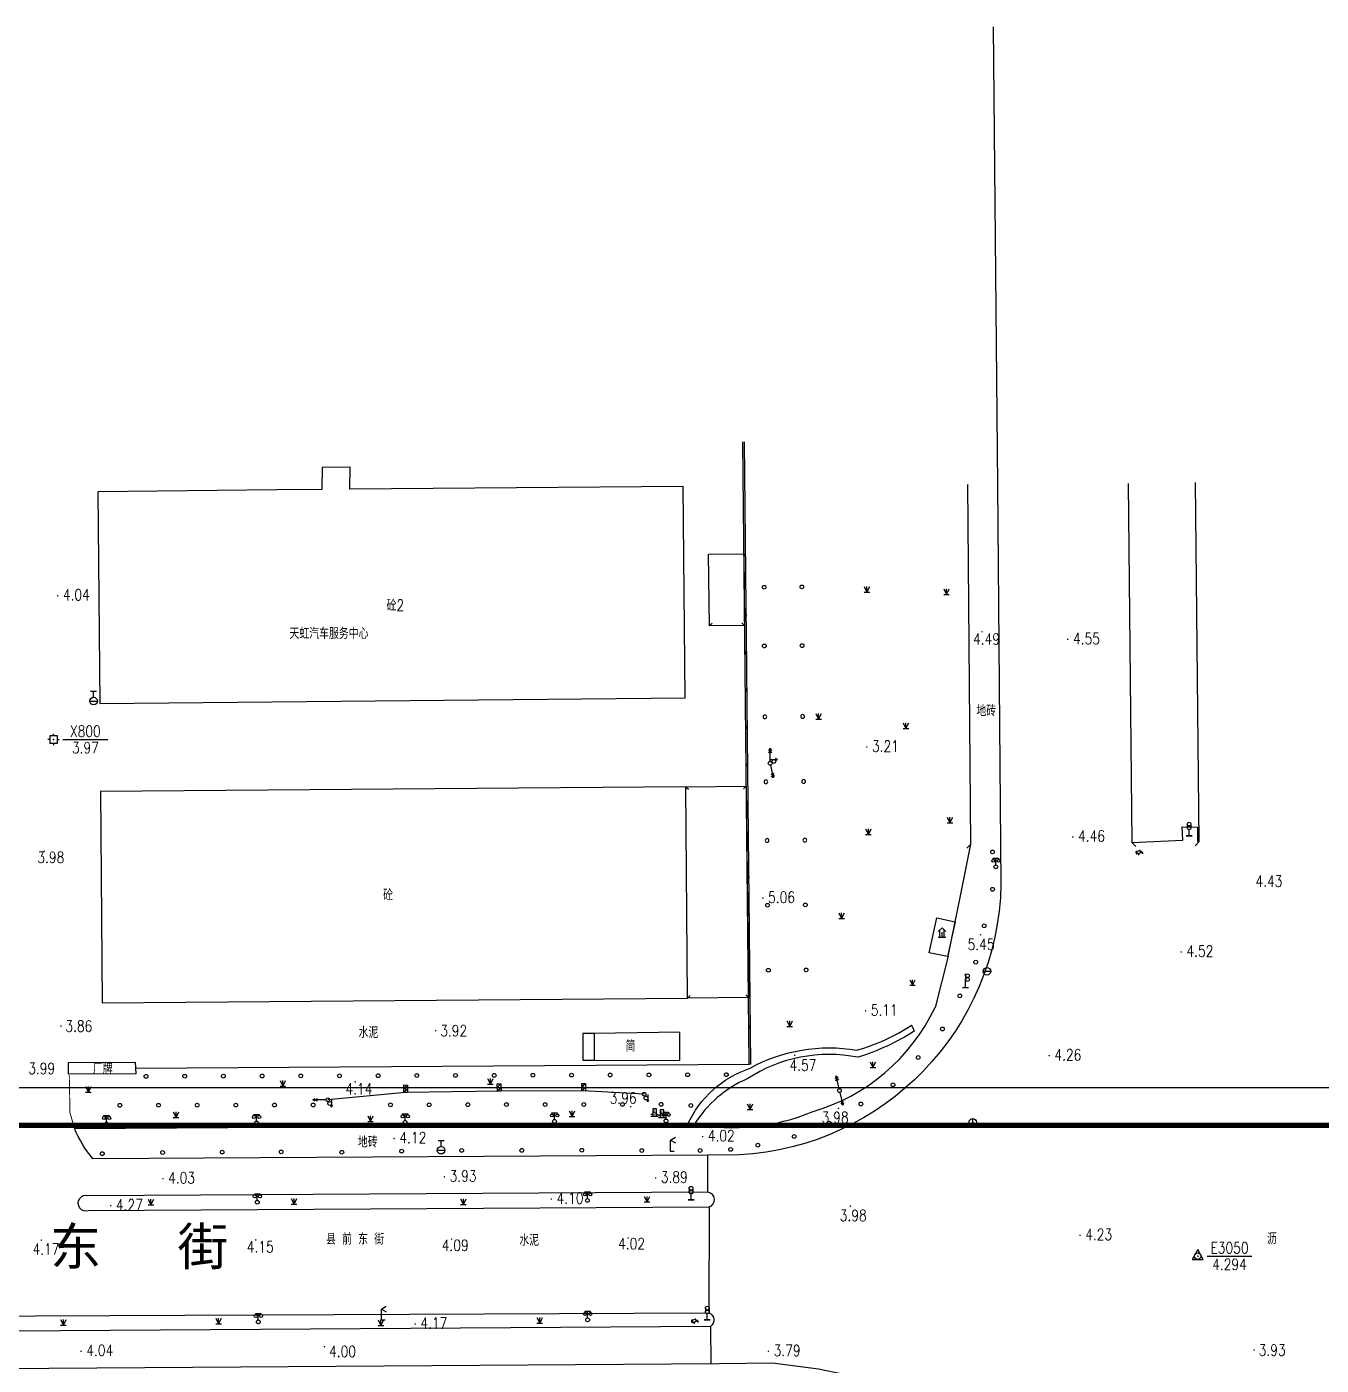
# Model space of a CAD drawing. Header units: millimetres. Extents: x 493081 to 494254, y 3431492 to 3432651.
# Drawn here: x 493302.3 to 493475.3, y 3432321.1 to 3432500 of the extents above; entities that cross this region are included whole.
import ezdxf
from ezdxf.enums import TextEntityAlignment as Align

# ---------------------------------------------------------------- set-up
doc = ezdxf.new("R2010")
doc.units = ezdxf.units.MM
doc.header["$LTSCALE"] = 300
for name, color, linetype in [('WALL', 6, 'Continuous'), ('图框', 137, 'Continuous'), ('地形', 8, 'Continuous')]:
    doc.layers.add(name, color=color, linetype=linetype)
doc.styles.add('HZ', font='rs.shx', dxfattribs={"width": 0.8, "bigfont": 'hztxt.shx'})
doc.styles.get("Standard").update_dxf_attribs({"font": 'txt', "bigfont": 'gbcbig.shx'})

# ---------------------------------------------------------------- blocks, each defined once
blk = doc.blocks.new('GC200')
at = {"linetype": 'Continuous', "const_width": 0.2, "flags": 128}
blk.add_lwpolyline([(-0.1, 0, 1), (0.1, 0, 1)], format="xyb", close=True, dxfattribs=at)
blk = doc.blocks.new('gcbj0612')
for p, q in [((-0.75, 0.26), (0.16, 0.53)), ((-0.57, -0.34), (0.34, -0.07))]:
    blk.add_line(p, q)
at = {"flags": 128}
for points in [[(-0.73, 0.26), (-0.77, 0.25), (-0.79, 0.23), (-0.81, 0.19), (-0.83, 0.15), (-0.84, 0.1), (-0.84, 0.05), (-0.84, -0.01), (-0.83, -0.07), (-0.81, -0.12), (-0.79, -0.18), (-0.77, -0.23), (-0.74, -0.27), (-0.7, -0.3), (-0.67, -0.33), (-0.63, -0.34), (-0.6, -0.34), (-0.57, -0.34), (-0.54, -0.32), (-0.51, -0.29), (-0.49, -0.25), (-0.48, -0.2), (-0.47, -0.15), (-0.47, -0.1), (-0.48, -0.04), (-0.49, 0.02), (-0.51, 0.07), (-0.54, 0.13), (-0.56, 0.17), (-0.6, 0.21), (-0.63, 0.24), (-0.67, 0.26), (-0.7, 0.27)], [(-0.71, 0.18), (-0.72, 0.17), (-0.75, 0.12), (-0.75, 0.04), (-0.74, -0.06), (-0.7, -0.15), (-0.66, -0.22), (-0.62, -0.25), (-0.6, -0.26), (-0.59, -0.24), (-0.57, -0.2), (-0.56, -0.12), (-0.58, -0.02), (-0.61, 0.08), (-0.66, 0.14), (-0.7, 0.17)]]:
    blk.add_lwpolyline(points, close=True, dxfattribs=at)
blk.add_lwpolyline([(0.3, -0.08), (0.33, -0.07), (0.36, -0.05), (0.38, -0.02), (0.4, 0.02), (0.41, 0.07), (0.42, 0.12), (0.41, 0.18), (0.41, 0.23), (0.39, 0.29), (0.37, 0.35), (0.35, 0.4), (0.32, 0.44), (0.28, 0.48), (0.25, 0.51), (0.21, 0.52), (0.18, 0.53), (0.15, 0.52)], dxfattribs=at)
at = {"extrusion": (0, 0, -1), "flags": 128}
blk.add_lwpolyline([(-0.4, 0.25), (-0.51, 0.28), (-0.61, 0.29), (-0.69, 0.27), (-0.77, 0.2), (-0.81, 0.09), (-0.82, -0.01), (-0.8, -0.06), (-0.76, -0.08), (-0.7, -0.09), (-0.64, -0.09), (-0.59, -0.07), (-0.57, -0.04), (-0.59, -0.01), (-0.63, 0.02), (-0.69, 0.03), (-0.75, 0.03), (-0.79, 0.02), (-0.84, -0.01), (-0.89, -0.1), (-0.91, -0.19), (-0.9, -0.29), (-0.87, -0.38)], dxfattribs=at)
blk.add_lwpolyline([(-0.09, -0.2), (-0.22, -0.54), (0.05, -0.54)], close=True)
blk = doc.blocks.new('*U3')
at = {"linetype": 'Continuous'}
for points in [[(0, 0), (0.5, 0.5), (-0.5, 0.5)], [(0, 0), (-0.5, 0.5), (-0.5, -0.5)], [(0, 0), (-0.5, -0.5), (0.5, -0.5)], [(0, 0), (0.5, -0.5), (0.5, 0.5)]]:
    blk.add_solid(points, dxfattribs=at)
blk = doc.blocks.new('gc002')
blk.add_lwpolyline([(-0.5, -0.5), (0.5, -0.5), (0.5, 0.5), (-0.5, 0.5), (-0.5, -0.5)])
at = {"linetype": 'Continuous'}
blk.add_blockref('*U3', (0, 0), dxfattribs=at)
blk = doc.blocks.new('gc259')
at = {"linetype": 'Continuous', "flags": 128}
for points in [[(-1, 0), (-1.5, 0)], [(-1, -1), (1, -1), (1, 1), (-1, 1), (-1, -1)], [(0, 1), (0, 1.5)], [(1, 0), (1.5, 0)], [(0, -1), (0, -1.5)]]:
    blk.add_lwpolyline(points, dxfattribs=at)
at = {"linetype": 'Continuous'}
blk.add_point((0, 0), dxfattribs=at)
blk.add_point((0, 0), dxfattribs=at)
blk = doc.blocks.new('A$C28A84825')
at = {"linetype": 'Continuous', "const_width": 0.2, "flags": 128}
blk.add_lwpolyline([(0.33, 1.43), (0.13, 0.73), (0.53, 0.73), (0.33, 0.03)], dxfattribs=at)
blk = doc.blocks.new('gc314')
for p, q in [((-0.5, 0.5), (-1, 0.5)), ((-1, 0), (1, 0)), ((0.5, 0), (0.5, 0.5)), ((0.5, 0.5), (1, 0.5))]:
    blk.add_line(p, q)
blk.add_lwpolyline([(-0.5, 0), (0.5, 0), (0.5, 2), (-0.5, 2)], close=True)
blk.add_blockref('A$C28A84825', (-0.33, 0.27))
blk = doc.blocks.new('gc234')
at = {"linetype": 'Continuous'}
for p, q in [((-0.5, 0), (-0.5, 2)), ((-0.5, 2), (0.5, 2)), ((0.5, 0), (-0.5, 0)), ((0.35, 1.75), (-0.35, 1.25)), ((-0.35, 1.25), (0.35, 0.75)), ((0.35, 0.75), (-0.35, 0.25)), ((0.5, 2), (0.5, 0))]:
    blk.add_line(p, q, dxfattribs=at)
blk = doc.blocks.new('gc013a')
at = {"linetype": 'Continuous'}
blk.add_line((0.5, 0), (4, 0), dxfattribs=at)
at = {"linetype": 'Continuous', "flags": 128}
for points in [[(2.77, 0.35), (3.38, 0), (2.77, -0.35)], [(3.39, 0.35), (4, 0), (3.39, -0.35)]]:
    blk.add_lwpolyline(points, dxfattribs=at)
blk = doc.blocks.new('gc170')
at = {"linetype": 'Continuous'}
blk.add_circle((0, 0), 0.5, dxfattribs=at)
blk = doc.blocks.new('gc232')
for p, q in [((0.5, 1), (0.5, -1)), ((0.5, -1), (0.19, -0.46)), ((0.5, -1), (0.81, -0.46))]:
    blk.add_line(p, q)
blk.add_circle((0, 0), 0.5)
blk = doc.blocks.new('gc048')
for q in [(-0.87, -0.5), (0, 1), (0.87, -0.5)]:
    blk.add_line((0, 0), q)
blk.add_circle((0, 0), 1)
blk = doc.blocks.new('gc133')
for p, q in [((-1, 0), (1, 0)), ((-0.8, 2.6), (0.8, 2.6)), ((0, 1), (0, 2.6))]:
    blk.add_line(p, q)
blk.add_circle((0, 0), 1)
blk = doc.blocks.new('gc122')
blk.add_circle((0, 0), 0.5)
blk = doc.blocks.new('gc124')
for p, q in [((-0.75, 1.5), (0, 0)), ((-0.75, 0), (0.75, 0)), ((0, 0), (0, 1.5)), ((0, 0), (0.75, 1.5))]:
    blk.add_line(p, q)
blk = doc.blocks.new('gcx1')
blk.add_circle((0, 0), 0.5)
blk = doc.blocks.new('gc097')
for p, q in [((-0.7, 2), (-0.7, 2.3)), ((-0.7, 2.3), (0.7, 2.3)), ((0, 0.5), (0, 2.3)), ((0.7, 2.3), (0.7, 2))]:
    blk.add_line(p, q)
for centre, radius in [((-0.7, 1.6), 0.4), ((0, 0), 0.5), ((0.73, 1.6), 0.4)]:
    blk.add_circle(centre, radius)
blk = doc.blocks.new('gc042')
blk.add_line((-1, 0), (1, 0))
blk.add_circle((0, 0), 1)
blk = doc.blocks.new('gc101')
for p, q in [((0, 2.5), (-1, 1.5)), ((-1, 0), (1, 0)), ((-0.6, 0), (-0.6, 1.9)), ((0, 2.5), (1, 1.5)), ((0, 0), (0, 1.4)), ((0.6, 0), (0.6, 1.9))]:
    blk.add_line(p, q)
blk = doc.blocks.new('gc052')
for p, q in [((0, 3), (1.3, 3.75)), ((0, 3), (1.3, 2.25)), ((0, 0), (0, 3)), ((1, 0), (0, 0))]:
    blk.add_line(p, q)
blk = doc.blocks.new('gc299')
for points in [[(0, 3.1), (0, 3.6)], [(-0.8, 0), (0, 0), (0.8, 0)], [(0, 3.1), (0, 2.1)], [(0, 1.6), (0, 2.1)], [(0, 0), (0, 1.6)]]:
    blk.add_lwpolyline(points)
for centre in [(0.5, 3.1), (0.5, 2.1)]:
    blk.add_circle(centre, 0.5)
blk = doc.blocks.new('gc298')
for points in [[(-0.8, 0), (0.8, 0), (-0.8, 0)], [(-0.5, 3.1), (-0.5, 2.1)], [(0, 0), (0, 1.6)], [(0.5, 3.1), (0.5, 2.1)]]:
    blk.add_lwpolyline(points)
for centre in [(0, 3.1), (0, 2.1)]:
    blk.add_circle(centre, 0.5)
blk = doc.blocks.new('gc168')
blk.add_lwpolyline([(-1.5, -0.86), (1.5, -0.86), (0, 1.73)], close=True)
blk.add_circle((0, 0), 0.861)
blk.add_point((0, 0))
blk = doc.blocks.new('sadf f')
at = {"layer": '图框'}
blk.add_lwpolyline([(650751, 339863), (734851, 339863), (734851, 399263), (650751, 399263)], close=True, dxfattribs=at)
at = {"layer": '图框', "const_width": 140}
blk.add_lwpolyline([(653251, 398263), (733851, 398263), (733851, 340863), (653251, 340863)], close=True, dxfattribs=at)

msp = doc.modelspace()

# ---------------------------------------------------------------- linework, layer by layer
at = {"layer": '地形', "color": 8}
for p, q in [((493428.478, 3432390.749), (493428.054, 3432438.807)), ((493393.55, 3432419.92), (493393.899, 3432420.278)), ((493398.227, 3432419.968), (493397.87, 3432420.318)), ((493307.111, 3432404.73), (493313.111, 3432404.73)), ((493390.372, 3432398.417), (493390.729, 3432398.067)), ((493398.446, 3432398.499), (493398.096, 3432398.142)), ((493428.478, 3432390.749), (493427.917, 3432390.178)), ((493398.734, 3432370.244), (493398.377, 3432370.593)), ((493390.602, 3432370.157), (493390.952, 3432370.514)), ((493399.075, 3432361.321), (493398.825, 3432361.318)), ((493460.049, 3432335.662, 4.294), (493466.049, 3432335.662, 4.294))]:
    msp.add_line(p, q, dxfattribs=at)
at = {"layer": '地形', "color": 8, "flags": 128}
for points in [[(493431.47, 3432500.003), (493432.022, 3432438.742), (493432.498, 3432385.366, -0.3928889), (493397.548, 3432349.209), (493393.298, 3432349.174), (493311.104, 3432348.669, -0.0689427), (493308.649, 3432352.717)], [(493391.527, 3432353.282, 0.1448211), (493407.256, 3432354.952, 0.2155213), (493423.685, 3432368.917), (493423.685, 3432368.917)], [(493390.617, 3432353.274, -0.2075798), (493398.973, 3432360.785, -0.1716799), (493413.207, 3432363.187, 0.0756552), (493420.556, 3432366.531)], [(493420.932, 3432365.762, -0.0679677), (493413.373, 3432362.244, 0.1957369), (493398.577, 3432359.361, 0.1550668), (493391.527, 3432353.282)], [(493393.334, 3432344.203), (493310.449, 3432343.717, 1.3694888), (493310.471, 3432341.76), (493393.475, 3432342.248, 0.8142793), (493393.334, 3432344.203)]]:
    msp.add_lwpolyline(points, format="xyb", dxfattribs=at)
for points in [[(493398.825, 3432361.318), (493397.976, 3432444.536)], [(493399.075, 3432361.321), (493398.226, 3432444.539)], [(493449.523, 3432438.94), (493449.975, 3432390.963)], [(493459.009, 3432391.093), (493458.505, 3432439.099)], [(493449.975, 3432390.963), (493456.816, 3432391.275), (493456.736, 3432393.056), (493458.791, 3432393.016), (493458.781, 3432391.116), (493459.009, 3432391.093)], [(493425.455, 3432375.761), (493427.099, 3432383.844), (493428.478, 3432390.749)], [(493449.975, 3432390.963), (493450.546, 3432390.402)], [(493459.009, 3432391.093), (493458.45, 3432390.522)], [(493425.455, 3432375.761), (493423.685, 3432368.917)], [(493378.11, 3432365.41), (493376.61, 3432365.409), (493376.603, 3432361.852), (493378.103, 3432361.852)], [(493420.932, 3432365.762), (493420.556, 3432366.531)], [(493316.869, 3432360.786), (493398.825, 3432361.318)], [(493384.81, 3432357.3), (493376.7, 3432357.74), (493365.45, 3432357.7), (493352.92, 3432357.54), (493342.518, 3432356.569)], [(493308.649, 3432352.717), (493390.617, 3432353.274)], [(493393.334, 3432344.203), (493393.293, 3432349.174)], [(493393.475, 3432342.248), (493393.454, 3432328.087)], [(493393.454, 3432328.087), (493393.454, 3432328.086)], [(493393.666, 3432326.273), (493393.7, 3432321.245)], [(493433.786, 3432250.009), (493433.305, 3432294.073), (493432.87, 3432298.304), (493431.699, 3432301.781), (493430.434, 3432304.034), (493428.591, 3432306.678), (493426.289, 3432308.975), (493421.055, 3432314.034), (493415.893, 3432317.724), (493411.545, 3432319.835), (493408.115, 3432320.56), (493401.97, 3432321.371), (493394.826, 3432321.253), (493292.409, 3432320.573)]]:
    msp.add_lwpolyline(points, dxfattribs=at)
for points in [[(493390.02, 3432438.547), (493345.468, 3432438.174), (493345.487, 3432441.116), (493341.753, 3432441.093), (493341.708, 3432438.135), (493335.716, 3432438.097), (493311.757, 3432437.831), (493312.037, 3432409.554), (493390.275, 3432410.291)], [(493393.4, 3432429.51), (493398.129, 3432429.558), (493398.227, 3432419.968), (493393.55, 3432419.92)], [(493390.602, 3432370.157), (493390.372, 3432398.417), (493312.11, 3432397.78), (493312.34, 3432369.52)], [(493390.372, 3432398.417), (493398.446, 3432398.499), (493398.734, 3432370.244), (493390.602, 3432370.157)], [(493425.335, 3432375.708), (493422.889, 3432376.228), (493423.914, 3432380.878), (493426.355, 3432380.339)], [(493389.59, 3432365.6), (493378.11, 3432365.41), (493378.103, 3432361.852), (493389.583, 3432361.829)], [(493316.781, 3432361.607), (493316.872, 3432360.035), (493307.86, 3432359.971), (493307.838, 3432361.546)]]:
    msp.add_lwpolyline(points, close=True, dxfattribs=at)
at = {"layer": '地形', "color": 8, "const_width": 0.125, "flags": 128}
msp.add_lwpolyline([(493307.955, 3432359.88), (493308.047, 3432354.857), (493308.649, 3432352.717)], dxfattribs=at)
at = {"layer": '地形', "color": 8, "flags": 128}
msp.add_lwpolyline([(493393.666, 3432326.273), (493293.35, 3432325.598, -1.1777678), (493293.323, 3432327.628), (493293.323, 3432327.628), (493393.454, 3432328.086), (493393.454, 3432328.086, -0.6300619)], format="xyb", close=True, dxfattribs=at)

# ---------------------------------------------------------------- block references
at = {"layer": 'WALL', "xscale": 0.004999999888241291, "yscale": 0.004999999888241291, "zscale": 0.005}
msp.add_blockref('sadf f', (489914.428, 3430361.845), dxfattribs=at)
at = {"layer": '地形', "color": 8}
for name, p, xscale, yscale, zscale, rotation in [('gc122', (493400.84, 3432425.081), 0.4999938077953382, 0.4999938076362014, 0.9999876155709955, 0.2228389902394068), ('gc122', (493405.887, 3432425.126), 0.4999938110094129, 0.4999938108958304, 0.9999876220722183, 0.2228393623403584), ('gc124', (493414.586, 3432424.441), 0.4999938203389016, 0.4999938202090561, 0.999987640697589, 359.9990301011505), ('gc124', (493425.217, 3432424.094), 0.4999938287789178, 0.4999938285909593, 0.9999876575645993, 359.9990307415051), ('GC200', (493306.407, 3432423.956, 4.04), 0.4999968073923847, 0.4999968074262142, 0.499996807477768, 359.9994342112641), ('GC200', (493429.963, 3432419.132, 4.486), 0.4999961375681855, 0.4999961373396218, 0.4999961376041017, 359.9991583861268), ('gc122', (493400.865, 3432417.231), 0.4999938487876808, 0.4999938486143947, 0.9999876976070557, 359.7733970382927), ('gc122', (493405.912, 3432417.276), 0.4999938525582576, 0.499993852339685, 0.9999877051398577, 359.773397413535), ('GC200', (493441.432, 3432418.098, 4.549), 0.4999957461368392, 0.4999957461841404, 0.4999957461669321, 359.9990473405883), ('gc133', (493311.209, 3432409.868), 0.499996953203214, 0.4999969531781971, 0.499996953264538, 359.9994268475866), ('gc124', (493408.115, 3432407.456), 0.4999939112029007, 0.4999939110130072, 0.9999878223880956, 359.9990177214582), ('gc122', (493400.942, 3432407.762), -0.4999939026508773, 0.499993902631104, 0.9999878053093096, 181.561274231119), ('gc122', (493405.988, 3432407.807), -0.4999939070909556, 0.4999939072877169, 0.9999878142117666, 181.561274537539), ('gc124', (493419.786, 3432406.185), 0.4999939296547692, 0.4999939296394587, 0.9999878592934349, 359.9990174546869), ('gc013a', (493401.643, 3432401.546), 0.4999969129289648, 0.4999969131313264, 0.4999969131653497, 90.30906643210606), ('GC200', (493414.559, 3432403.721, 3.206), 0.4999967361041133, 0.4999967361800373, 0.4999967361883204, 359.9992708191853), ('gc170', (493401.643, 3432401.546), 0.4999969130504052, 0.4999969131313264, 0.4999969131653497, 359.9993172970331), ('gc013a', (493401.643, 3432401.546), 0.4999969131637675, 0.4999969131313264, 0.4999969131653497, 281.9445789725585), ('gc232', (493402.141, 3432401.798), 0.4999969129286508, 0.4999969131313264, 0.4999969131653497, 90.30906642543599), ('gc122', (493401.077, 3432399.066), -0.4999939565595748, 0.4999939566478133, 0.9999879131251899, 181.5612678171289), ('gc122', (493406.124, 3432399.112), -0.4999939616851982, 0.4999939617700875, 0.9999879234162768, 181.5612680680264), ('gc124', (493425.679, 3432393.591), 0.4999940206347795, 0.4999940204434097, 0.9999880412956014, 359.9990079031588), ('gc124', (493414.781, 3432392.015), 0.4999940196455075, 0.4999940195120871, 0.999988039359412, 359.9990061955891), ('gc122', (493401.235, 3432391.219), -0.4999940090648962, 0.4999940092675388, 0.9999880181243216, 181.1118250904878), ('gc122', (493406.282, 3432391.264), -0.499994014862512, 0.4999940148554742, 0.9999880297859112, 181.1118252910803), ('GC200', (493442.103, 3432391.709, 4.458), 0.4999961946227637, 0.4999961946159601, 0.4999961946988708, 359.9990760498002), ('GC200', (493304.617, 3432389.782, 3.982), 0.4999971519828205, 0.4999971520155668, 0.4999971520983528, 359.9994217785045), ('gcbj0612', (493450.96, 3432389.624), 0.4999940778532573, 0.499994077719748, 0.999988155778309, 359.9990056087285), ('GC200', (493400.675, 3432383.52, 5.064), 0.4999972494302982, 0.4999972493387759, 0.4999972494820366, 359.9993385885898), ('gc122', (493401.302, 3432382.571), 0.4999940711605201, 0.49999407120049, 0.9999881423413256, 359.9989980847457), ('gc122', (493406.348, 3432382.616), 0.4999940777961691, 0.499994077719748, 0.9999881556580097, 359.9989982448434), ('gc124', (493411.203, 3432380.815), 0.4999940983436933, 0.4999940982088447, 0.9999881967367206, 359.9989968041245), ('GC200', (493429.786, 3432378.626, 5.45), 0.4999969892537535, 0.4999969890341163, 0.499996989286244, 359.999231172202), ('GC200', (493456.594, 3432376.324, 4.524), 0.4999952839514737, 0.4999952837824821, 0.4999952839530656, 359.9987938732656), ('gc122', (493401.403, 3432373.875), 0.4999941385079116, 0.4999941387213767, 0.9999882770943161, 359.9989907209966), ('gc122', (493406.45, 3432373.92), 0.499994146133107, 0.4999941461719573, 0.9999882922373013, 359.9989907743735), ('gc124', (493420.674, 3432371.869), 0.4999973311000971, 0.4999973312951624, 0.4999973311874912, 359.9992957930655), ('gc124', (493404.267, 3432366.363), 0.499997558104797, 0.4999975580722094, 0.4999975581965589, 359.9993458461096), ('GC200', (493414.405, 3432368.455, 5.108), 0.4999974702718344, 0.4999974705278873, 0.499997470360194, 359.9993222070173), ('GC200', (493404.918, 3432362.502, 4.568), 0.4999976304567496, 0.4999976302497089, 0.4999976305280382, 359.9993475537597), ('GC200', (493438.947, 3432362.454, 4.258), 0.4999972179536813, 0.4999972181394696, 0.4999972180050762, 359.9992140436246), ('gc170', (493318.213, 3432359.693), 0.4999975177335061, 0.4999975175596774, 0.4999975178069822, 0.165589864314161), ('gc170', (493323.385, 3432359.708), 0.4999975319539497, 0.4999975319951773, 0.4999975320224965, 0.1655882587644279), ('gc170', (493328.556, 3432359.723), 0.4999975459402182, 0.4999975459650159, 0.4999975460420168, 0.1655865999310017), ('gc170', (493333.728, 3432359.738), 0.4999975597491733, 0.4999975599348545, 0.4999975598369436, 0.1655848344337175), ('gc170', (493338.899, 3432359.753), 0.4999975732630546, 0.4999975734390318, 0.4999975733733095, 0.165582908950246), ('gc170', (493344.071, 3432359.768), 0.4999975865427611, 0.4999975864775479, 0.4999975866102883, 0.1655809301830959), ('gc170', (493349.242, 3432359.783), 0.4999975994123248, 0.4999975995160639, 0.4999975994982038, 0.1655788448292103), ('gc170', (493354.414, 3432359.799), 0.4999976118690544, 0.4999976120889187, 0.4999976119758484, 0.1655765461668224), ('gc170', (493359.586, 3432359.814), 0.4999976239156417, 0.4999976237304509, 0.4999976239668313, 0.1655741409177099), ('gc170', (493364.757, 3432359.829), 0.4999976353165655, 0.4999976353719831, 0.4999976353745392, 0.1655715224372102), ('gc170', (493369.929, 3432359.844), 0.4999976460149646, 0.4999976460821927, 0.4999976460751121, 0.1655687441054837), ('gc170', (493375.1, 3432359.859), 0.4999976558321799, 0.4999976558610797, 0.4999976559074857, 0.1655656458977117), ('gc170', (493380.272, 3432359.874), 0.4999976645949352, 0.4999976647086442, 0.4999976646590888, 0.165562281232598), ('gc170', (493385.443, 3432359.889), 0.4999976719512955, 0.4999976721592247, 0.4999976720449292, 0.16555854350402), ('gc170', (493390.615, 3432359.904), 0.4999976776075331, 0.4999976777471602, 0.49999767767646, 0.1655543260865723), ('gc170', (493395.786, 3432359.92), 0.499997680919331, 0.4999976810067892, 0.4999976810143019, 0.1655494691095936), ('gc124', (493415.379, 3432360.884), 0.4999976341255404, 0.4999976339749992, 0.4999976341881233, 359.999330584933), ('gc124', (493310.51, 3432357.574), 0.499997520148161, 0.4999975203536451, 0.499997520262712, 359.99940075465), ('gc124', (493336.505, 3432358.382), 0.4999975837116325, 0.4999975836835802, 0.4999975838162111, 359.9993930707262), ('GC200', (493346.179, 3432358.956, 4.135), 0.4999976021637726, 0.4999976023100317, 0.4999976022178672, 359.9993897089987), ('gc234', (493352.92, 3432357.54), 0.5000000000190693, 0.5, 0.5, 359.3425181243813), ('gc124', (493364.249, 3432358.652), 0.4999976500694566, 0.4999976502731442, 0.4999976501704811, 359.999381384725), ('gc234', (493365.45, 3432357.7), 0.4999999999751984, 0.5, 0.5, 3.371735645100307), ('gc234', (493376.7, 3432357.74), 0.5000000000236946, 0.5, 0.5, 358.934244938035), ('gc013a', (493410.901, 3432357.786), 0.4999977089543385, 0.4999977089464664, 0.4999977092049295, 101.9446021628458), ('gc013a', (493342.518, 3432356.569), 0.499997623113589, 0.4999976227991283, 0.4999976231862651, 180.7732944795864), ('gc170', (493342.518, 3432356.569), 0.4999976231185702, 0.4999976227991283, 0.499997623186265, 359.9993892821355), ('gc232', (493342.765, 3432356.068), 0.499999999970077, 0.5, 0.5, 359.6645331821241), ('gc232', (493385.048, 3432356.794), 0.499999999992606, 0.5, 0.5, 358.5913710678982), ('gc170', (493410.901, 3432357.786), 0.4999977091542162, 0.4999977089464664, 0.4999977092049295, 359.9993404568365), ('gc013a', (493410.901, 3432357.786), 0.4999942954109707, 0.4999942951835692, 0.9999885906243364, 282.7983681617828), ('gc170', (493314.722, 3432355.826), 0.4999975526176157, 0.4999975524842739, 0.4999975526888241, 0.09919473207341713), ('gc170', (493319.889, 3432355.835), 0.4999975675535829, 0.4999975673854351, 0.4999975676560484, 0.09919318163568), ('gc124', (493322.227, 3432354.207), 0.4999975936067723, 0.4999975934624672, 0.4999975936875009, 359.9993948316548), ('gc170', (493325.057, 3432355.844), 0.4999975823723291, 0.4999975822865963, 0.499997582472276, 0.09919157786009954), ('gc170', (493330.224, 3432355.853), 0.4999975970156469, 0.4999975971877575, 0.4999975971175468, 0.0991899207582266), ('gc097', (493332.993, 3432353.46), 0.4999976339450514, 0.4999976339749992, 0.4999976340464365, 359.9993908296208), ('gc170', (493335.391, 3432355.862), 0.4999976114827301, 0.4999976116232574, 0.4999976115686525, 0.0991881569690363), ('gc170', (493340.559, 3432355.871), 0.4999976257153713, 0.499997625593096, 0.4999976257982497, 0.09918628650408283), ('gc170', (493350.893, 3432355.89), 0.4999976533617186, 0.4999976535327733, 0.4999976534553671, 0.09918227893102839), ('gc097', (493352.856, 3432353.548), 0.4999976887191427, 0.4999976889230311, 0.4999976887777793, 359.9993835192168), ('gc170', (493356.06, 3432355.899), 0.4999976667172175, 0.4999976665712893, 0.499997666794659, 0.09918014183448168), ('gc170', (493361.228, 3432355.908), 0.4999976796620399, 0.4999976796098053, 0.4999976797308332, 0.09917779137478802), ('gc170', (493366.395, 3432355.917), 0.4999976921395904, 0.4999976921826601, 0.4999976921869377, 0.09917533428554229), ('gc170', (493371.562, 3432355.926), 0.4999977039736345, 0.4999977038241923, 0.499997704063909, 0.09917266387934537), ('gc097', (493372.817, 3432353.675), 0.4999977381965175, 0.4999977382831275, 0.4999977382610634, 359.9993743945307), ('gc124', (493375.16, 3432354.342), 0.4999977342966908, 0.499997734092176, 0.4999977343808268, 359.9993734873872), ('gc170', (493376.729, 3432355.935), 0.4999977151641724, 0.4999977150000632, 0.4999977152321282, 0.09916978015620215), ('gc170', (493381.897, 3432355.944), 0.4999977254193607, 0.4999977252446115, 0.4999977255191012, 0.09916662981282294), ('GC200', (493383.008, 3432355.647, 3.962), 0.4999977319687777, 0.4999977317638695, 0.4999977320248142, 359.99936937858), ('gc170', (493387.064, 3432355.953), 0.4999977346219785, 0.4999977345578372, 0.4999977346911325, 0.09916315951128003), ('gc097', (493387.724, 3432353.743), 0.4999977693966635, 0.4999977694824338, 0.4999977694683745, 359.9993656433508), ('gc170', (493391.051, 3432355.8), 0.4999977423629616, 0.4999977424740791, 0.4999977424254939, 0.09915926261034737), ('gc124', (493398.956, 3432355.266), 0.499997761481252, 0.4999977615661919, 0.4999977615461795, 359.9993571055661), ('GC200', (493410.775, 3432355.409, 3.977), 0.499997760434818, 0.4999977606348693, 0.4999977605251709, 359.9993439253751), ('gc097', (493312.93, 3432353.32), 0.4999975763771132, 0.4999975762329996, 0.4999975764554417, 359.9993969127173), ('gc124', (493348.222, 3432353.669), 0.4999976744580857, 0.4999976744875312, 0.4999976745543692, 359.9993854401989), ('gc048', (493428.73, 3432353.533), 0.4999977272020316, 0.4999977271072567, 0.499997727258803, 359.9993070528145), ('GC200', (493351.386, 3432351.376, 4.115), 0.4999977125261613, 0.4999977126717567, 0.4999977126082517, 359.9993826121075), ('gc133', (493357.649, 3432349.817), 0.4999977509436001, 0.4999977513216436, 0.4999977510158347, 359.9993785567119), ('GC200', (493392.614, 3432351.645, 4.015), 0.4999978107244854, 0.4999978109262884, 0.4999978108068139, 359.9993616946829), ('gcx1', (493312.369, 3432349.36), 0.4999976207898336, 0.4999976209364831, 0.4999976208925085, 359.9993939245489), ('gcx1', (493320.434, 3432349.514), 0.4999976438984822, 0.4999976437538862, 0.4999976440092901, 359.9993916834106), ('gcx1', (493328.403, 3432349.57), 0.4999976675892231, 0.4999976675026119, 0.4999976676641137, 359.9993892821898), ('gcx1', (493336.288, 3432349.593), 0.4999976910471493, 0.4999976912513375, 0.4999976911199087, 359.9993867208857), ('gcx1', (493344.386, 3432349.545), 0.499997715611052, 0.4999977154657245, 0.4999977157100725, 359.9993838394166), ('gcx1', (493352.385, 3432349.702), 0.4999977368571192, 0.4999977368861437, 0.4999977369129221, 359.9993809579436), ('gcx1', (493360.408, 3432349.794), 0.4999977582778411, 0.4999977583065629, 0.4999977583707865, 359.9993777563046), ('gcx1', (493368.441, 3432349.803), 0.4999977801060487, 0.4999977801926434, 0.4999977801878045, 359.9993742344999), ('gcx1', (493376.458, 3432349.817), 0.499997800886556, 0.49999780068174, 0.4999978009564718, 359.9993703391664), ('gcx1', (493384.483, 3432349.777), 0.4999978212014456, 0.4999978211708367, 0.4999978212827816, 359.9993660169442), ('gcx1', (493392.287, 3432349.784), 0.499997838664199, 0.4999978388659656, 0.4999978387166642, 359.9993613211909), ('GC200', (493320.475, 3432346.01, 4.028), 0.4999976858664734, 0.4999976856634021, 0.4999976859702165, 359.9993888019622), ('GC200', (493358.1, 3432346.262, 3.928), 0.4999977978592126, 0.4999977978877723, 0.4999977979534466, 359.9993760487991), ('GC200', (493386.334, 3432346.109, 3.892), 0.4999978786527065, 0.499997878447175, 0.4999978787375504, 359.9993629220743), ('gc097', (493333.087, 3432342.861), 0.4999977642146093, 0.4999977643601596, 0.4999977642727699, 359.9993821319215), ('gc097', (493377.222, 3432343.112), 0.499997895358083, 0.4999978952109814, 0.4999978954346705, 359.9993652166221), ('GC200', (493313.501, 3432342.394, 4.267), 0.4999977066467127, 0.49999770661816, 0.499997706735241, 359.9993876814045), ('gc124', (493338.002, 3432342.598), 0.499997981854698, 0.4999979818239808, 0.9999959638581788, 359.9993648965655), ('GC200', (493372.4, 3432343.294, 4.102), 0.499997878943296, 0.4999978789128363, 0.4999978790069617, 359.9993675644887), ('GC200', (493412.381, 3432342.34, 3.976), 0.4999979993189624, 0.4999979995191097, 0.499997999389751, 359.9993448861877), ('GC200', (493443.067, 3432338.451, 4.231), 0.4999981233622929, 0.4999981233850121, 0.499998123430584, 359.9993173520468), ('GC200', (493304.222, 3432337.794, 4.171), 0.4999977666592307, 0.4999977666884661, 0.4999977667664073, 359.9993831991463), ('GC200', (493332.883, 3432337.832, 4.153), 0.499997863750437, 0.4999978635460138, 0.4999978638041954, 359.9993744480489), ('GC200', (493359.073, 3432337.942, 4.087), 0.4999979479196214, 0.4999979478307068, 0.4999979479850741, 359.9993650032445), ('GC200', (493382.671, 3432338.08, 4.018), 0.4999980195742403, 0.4999980195425451, 0.4999980196561238, 359.9993548647333), ('gc097', (493333.227, 3432326.862), 0.499997966720567, 0.4999979669228196, 0.4999979667901905, 359.9993663372951), ('gc052', (493349.671, 3432327.086), 0.4999980205050044, 0.4999980204738677, 0.4999980205968239, 359.9993605743683), ('gc097', (493377.245, 3432327.147), 0.4999981113682904, 0.4999981112778187, 0.4999981114349983, 359.9993491018578), ('gc124', (493327.924, 3432326.598), 0.499997981854698, 0.4999979818239808, 0.9999959638581788, 359.9993648965655), ('gc124', (493349.61, 3432326.38), 0.499997981854698, 0.4999979818239808, 0.9999959638581788, 359.9993648965655), ('GC200', (493354.19, 3432326.591, 4.169), 0.499998042682347, 0.4999980428256094, 0.4999980427691539, 359.999358279871), ('gc124', (493370.84, 3432326.686), 0.4999980970489682, 0.4999980968423188, 0.9999961942508181, 359.9993515030867), ('GC200', (493309.537, 3432322.948, 4.041), 0.499997932785131, 0.4999979329295456, 0.4999979328695056, 359.9993701792494), ('GC200', (493342.067, 3432323.554, 4.003), 0.4999980428568138, 0.4999980428256094, 0.4999980429496658, 359.9993598807031), ('GC200', (493401.413, 3432322.94, 3.79), 0.4999982597992537, 0.4999982598237693, 0.4999982598580674, 359.9993348546537)]:
    msp.add_blockref(name, p, dxfattribs=dict(at, xscale=xscale, yscale=yscale, zscale=zscale, rotation=rotation))
for name, p, xscale, yscale, rotation in [('gc002', (493398.338, 3432421.316), 0.2500000001749786, 0.25, 90.5845277764649), ('gc002', (493398.389, 3432416.317), 0.2500000001749786, 0.25, 90.5845277764649), ('gc002', (493398.44, 3432411.317), 0.2500000001749786, 0.25, 90.5845277764649), ('gc002', (493398.491, 3432406.317), 0.2500000001749786, 0.25, 90.5845277764649), ('gc002', (493398.542, 3432401.317), 0.2500000001749786, 0.25, 90.5845277764649), ('gc002', (493398.593, 3432396.318), 0.2500000001749786, 0.25, 90.5845277764649), ('gc002', (493398.644, 3432391.318), 0.2500000001749786, 0.25, 90.5845277764649), ('gc170', (493431.378, 3432389.697), 0.5, 0.5, 270), ('gc002', (493398.695, 3432386.318), 0.2500000001749786, 0.25, 90.5845277764649), ('gc170', (493431.378, 3432384.697), 0.5, 0.5, 270), ('gc002', (493398.746, 3432381.318), 0.2500000001749786, 0.25, 90.5845277764649), ('gc170', (493430.257, 3432379.826), 0.4999999998731434, 0.5, 256.8868217908148), ('gc002', (493398.797, 3432376.319), 0.2500000001749786, 0.25, 90.5845277764649), ('gc170', (493429.122, 3432374.957), 0.4999999998731434, 0.5, 256.8868217908148), ('gc002', (493398.848, 3432371.319), 0.2500000001749786, 0.25, 90.5845277764649), ('gc170', (493426.99, 3432370.458), 0.4999999997982679, 0.5, 242.3810375461063), ('gc002', (493398.899, 3432366.319), 0.2500000001749786, 0.25, 90.5845277764649), ('gc170', (493424.672, 3432366.027), 0.4999999997982679, 0.5, 242.3810375461063), ('gc170', (493421.442, 3432362.213), 0.499999999992832, 0.5, 229.5921479631002), ('gc170', (493418.064, 3432358.567), 0.4999999999360031, 0.5, 210.8883994126272), ('gc170', (493413.773, 3432356), 0.4999999999360031, 0.5, 210.8883994126272), ('gc170', (493409.483, 3432353.433), 0.4999999999360031, 0.5, 210.8883994126272), ('gc170', (493404.853, 3432351.66), 0.5000000000404566, 0.5, 195.3221186308931), ('gc170', (493396.364, 3432349.923), 0.5000000000446271, 0.5, 189.0248551474201), ('gc170', (493399.996, 3432350.499), 0.5000000000446271, 0.5, 189.0248551474201)]:
    msp.add_blockref(name, p, dxfattribs=dict(at, xscale=xscale, yscale=yscale, rotation=rotation))
at = {"layer": '地形', "color": 8, "xscale": 0.5, "yscale": 0.5}
for name, p in [('gc259', (493305.861, 3432404.73, 3.968)), ('gc298', (493457.645, 3432391.864)), ('gc097', (493431.809, 3432387.717)), ('gc101', (493424.623, 3432378.288)), ('gc042', (493430.632, 3432373.737)), ('gc299', (493427.778, 3432371.592)), ('gc170', (493384.81, 3432357.3)), ('gc170', (493410.901, 3432357.786)), ('gc314', (493386.19, 3432354.35)), ('gc314', (493387.2, 3432354.2)), ('gc052', (493388.32, 3432349.67)), ('gc298', (493391.07, 3432343.177)), ('gc124', (493318.869, 3432342.53)), ('gc124', (493360.643, 3432342.573)), ('gc124', (493385.2, 3432342.899)), ('gc168', (493458.799, 3432335.662, 4.294)), ('gc298', (493393.241, 3432327.157)), ('gc124', (493307.164, 3432326.422)), ('gcbj0612', (493391.54, 3432326.971))]:
    msp.add_blockref(name, p, dxfattribs=at)
at = {"layer": '地形', "color": 8, "xscale": 0.5, "yscale": 0.5, "zscale": 0.5}
for p in [(493306.83, 3432366.41, 3.86), (493356.942, 3432365.796, 3.92), (493466.345, 3432323.104)]:
    msp.add_blockref('GC200', p, dxfattribs=at)

# ---------------------------------------------------------------- texts
at = {"insert": (493271.351, 3432339.454), "char_height": 5, "width": 87.21708, "attachment_point": 1}
msp.add_mtext('{\\fSimHei|b0|i0|c134|p49;县   前   东   街}', dxfattribs=at)
at = {"layer": '地形', "color": 8, "style": 'HZ', "width": 0.8}
for s, p in [('4.04', (493307.102, 3432424.071)), ('砼2', (493350.373, 3432422.67)), ('天虹汽车服务中心', (493337.391, 3432418.904)), ('4.55', (493442.127, 3432418.213)), ('4.49', (493428.76, 3432418.153)), ('3.21', (493415.253, 3432403.836)), ('4.46', (493442.797, 3432391.824)), ('3.98', (493303.685, 3432388.971)), ('4.43', (493466.519, 3432385.786)), ('5.06', (493401.369, 3432383.635)), ('5.45', (493428.039, 3432377.34)), ('4.52', (493457.288, 3432376.439)), ('5.11', (493415.099, 3432368.57)), ('3.86', (493307.43, 3432366.41)), ('3.92', (493357.542, 3432365.796)), ('4.57', (493404.236, 3432361.183)), ('4.26', (493439.641, 3432362.569)), ('3.99', (493302.462, 3432360.756)), ('4.14', (493344.873, 3432358.026)), ('3.96', (493380.189, 3432356.803)), ('3.98', (493408.525, 3432354.201)), ('4.12', (493352.08, 3432351.491)), ('4.02', (493393.308, 3432351.76)), ('4.03', (493321.169, 3432346.125)), ('3.93', (493358.794, 3432346.377)), ('3.89', (493387.028, 3432346.224)), ('4.10', (493373.094, 3432343.409)), ('4.27', (493314.195, 3432342.509)), ('3.98', (493410.948, 3432341.101)), ('县 前 东 街', (493342.285, 3432337.953)), ('4.23', (493443.761, 3432338.566)), ('4.17', (493303.043, 3432336.613)), ('4.15', (493331.691, 3432336.908)), ('4.09', (493357.739, 3432337.107)), ('4.02', (493381.318, 3432337.334)), ('4.17', (493354.884, 3432326.706)), ('4.04', (493310.231, 3432323.062)), ('4.00', (493342.676, 3432322.924)), ('3.79', (493402.107, 3432323.055)), ('3.93', (493466.945, 3432323.104))]:
    msp.add_text(s, height=1.5, dxfattribs=at).set_placement(p, align=Align.MIDDLE_LEFT)
for s, p in [('地砖', (493430.536, 3432408.643)), ('X800', (493310.111, 3432405.83)), ('3.97', (493310.111, 3432403.63)), ('水泥', (493347.938, 3432365.636)), ('厂牌', (493312.433, 3432360.821)), ('地砖', (493347.854, 3432350.998)), ('水泥', (493369.432, 3432337.875)), ('沥', (493468.719, 3432338.058)), ('E3050', (493463.049, 3432336.762)), ('4.294', (493463.049, 3432334.562))]:
    msp.add_text(s, height=1.5, dxfattribs=at).set_placement(p, align=Align.MIDDLE)
for s, p in [('砼', (493351.231, 3432383.968)), ('简', (493383.64, 3432363.756))]:
    msp.add_text(s, height=1.5, dxfattribs=at).set_placement(p, align=Align.MIDDLE_RIGHT)

doc.saveas('drawing.dxf')
